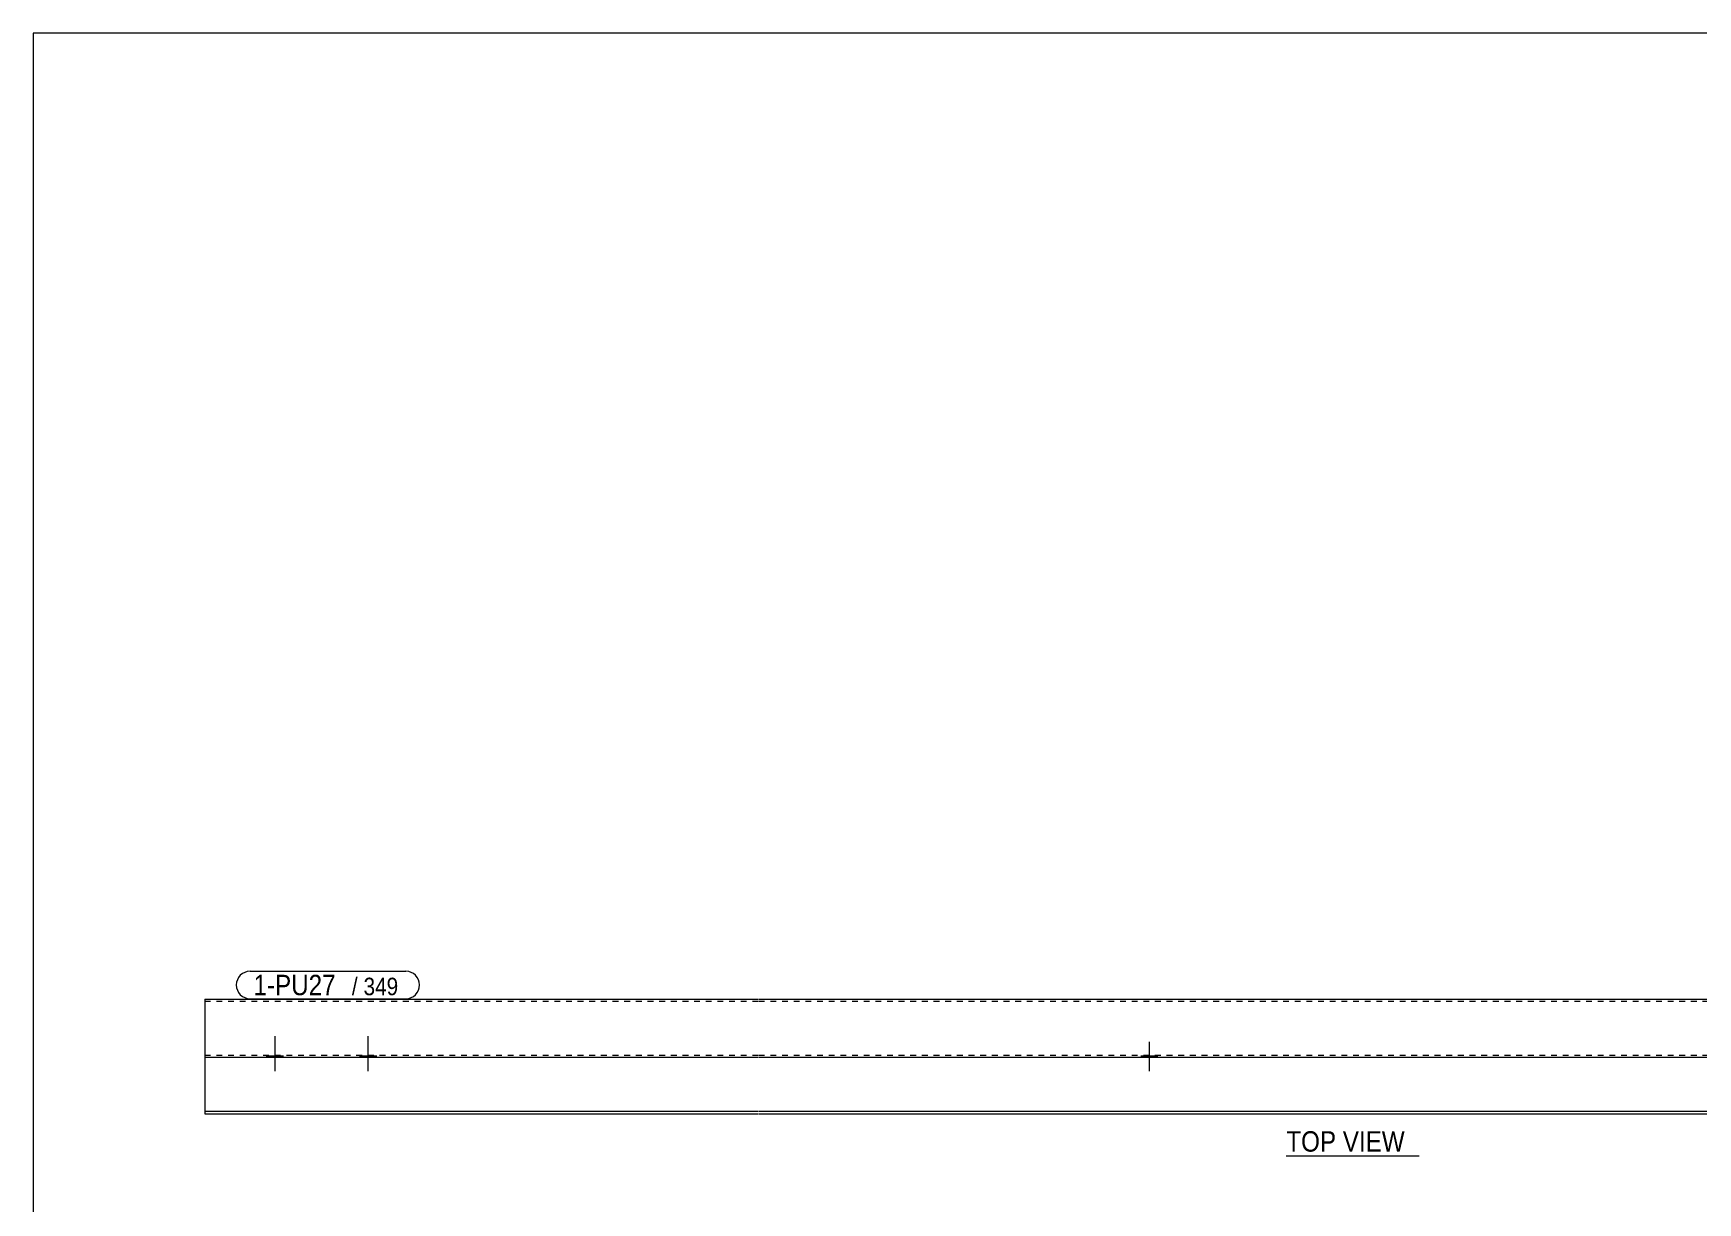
# Model space of a CAD drawing. Header units: millimetres. Extents: x 2 to 579, y 1 to 405.
# Drawn here: x 5 to 290.7, y 204.3 to 405 of the extents above; entities that cross this region are included whole.
import ezdxf

# ---------------------------------------------------------------- set-up
doc = ezdxf.new("R2010")
doc.units = ezdxf.units.MM
doc.linetypes.add('XKITLINE00', pattern=[0])
doc.linetypes.add('XKITLINE01', pattern=[4, 1, -1, 1, -1])
for name, color, linetype, lineweight in [('Bolt', 3, 'Continuous', 0), ('DrawingSheet', 5, 'Continuous', 0), ('OtherObjectType', 7, 'Continuous', 0), ('Part', 2, 'Continuous', 0), ('PartMark', 7, 'Continuous', 0)]:
    doc.layers.add(name, color=color, linetype=linetype, lineweight=lineweight)
doc.styles.add('ARIAL', font='ARIAL.TTF')

# ---------------------------------------------------------------- blocks, each defined once
blk = doc.blocks.new('*A6')
at = {"layer": 'Bolt'}
for points in [[(195.14, 229.25), (195.14, 229.61), (197.94, 229.61), (197.94, 229.25)], [(195.14, 229.25), (195.14, 229.61), (197.94, 229.61), (197.94, 229.25)], [(419.14, 229.25), (419.14, 229.61), (421.94, 229.61), (421.94, 229.25)], [(419.14, 229.25), (419.14, 229.61), (421.94, 229.61), (421.94, 229.25)]]:
    blk.add_hatch(color=3, dxfattribs=at).paths.add_polyline_path(points, flags=17)
at = {"layer": 'Bolt', "color": 3, "linetype": 'XKITLINE00', "lineweight": 0}
for p, q in [((196.54, 231.93), (196.54, 226.93)), ((196.54, 231.93), (196.54, 226.93)), ((420.54, 231.93), (420.54, 226.93)), ((420.54, 231.93), (420.54, 226.93)), ((195.14, 229.61), (195.14, 229.25)), ((195.14, 229.61), (195.14, 229.25)), ((197.94, 229.61), (197.94, 229.25)), ((197.94, 229.61), (197.94, 229.25)), ((419.14, 229.61), (419.14, 229.25)), ((419.14, 229.61), (419.14, 229.25)), ((421.94, 229.61), (421.94, 229.25)), ((421.94, 229.61), (421.94, 229.25))]:
    blk.add_line(p, q, dxfattribs=at)
blk = doc.blocks.new('*A7')
at = {"layer": 'Bolt'}
for points in [[(45.05, 229.25), (45.05, 229.61), (47.85, 229.61), (47.85, 229.25)], [(45.05, 229.25), (45.05, 229.61), (47.85, 229.61), (47.85, 229.25)], [(61.05, 229.25), (61.05, 229.61), (63.85, 229.61), (63.85, 229.25)], [(61.05, 229.25), (61.05, 229.61), (63.85, 229.61), (63.85, 229.25)]]:
    blk.add_hatch(color=3, dxfattribs=at).paths.add_polyline_path(points, flags=17)
at = {"layer": 'Bolt', "color": 3, "linetype": 'XKITLINE00', "lineweight": 0}
for p, q in [((46.45, 232.93), (46.45, 226.93)), ((46.45, 232.93), (46.45, 226.93)), ((62.45, 232.93), (62.45, 226.93)), ((62.45, 232.93), (62.45, 226.93)), ((45.05, 229.61), (45.05, 229.25)), ((45.05, 229.61), (45.05, 229.25)), ((47.85, 229.61), (47.85, 229.25)), ((47.85, 229.61), (47.85, 229.25)), ((61.05, 229.61), (61.05, 229.25)), ((61.05, 229.61), (61.05, 229.25)), ((63.85, 229.61), (63.85, 229.25)), ((63.85, 229.61), (63.85, 229.25))]:
    blk.add_line(p, q, dxfattribs=at)
blk = doc.blocks.new('*A8')
at = {"layer": 'Part', "color": 2, "linetype": 'XKITLINE00', "lineweight": 0}
for p, q in [((34.45, 239.25), (34.45, 229.25)), ((34.45, 239.25), (129.44, 239.25)), ((129.54, 239.25), (428.54, 239.25)), ((34.45, 229.25), (34.45, 219.61)), ((129.44, 229.25), (34.45, 229.25)), ((428.54, 229.25), (129.54, 229.25)), ((129.44, 219.97), (34.45, 219.97)), ((34.45, 219.61), (129.44, 219.61)), ((428.54, 219.97), (129.54, 219.97)), ((129.54, 219.61), (428.54, 219.61))]:
    blk.add_line(p, q, dxfattribs=at)
at = {"layer": 'Part', "color": 7, "linetype": 'XKITLINE01', "lineweight": 0}
for p, q in [((129.44, 238.89), (34.45, 238.89)), ((428.54, 238.89), (129.54, 238.89)), ((129.44, 229.61), (34.45, 229.61)), ((428.54, 229.61), (129.54, 229.61))]:
    blk.add_line(p, q, dxfattribs=at)
blk = doc.blocks.new('*A9')
at = {"layer": 'DrawingSheet', "color": 5, "linetype": 'XKITLINE00', "lineweight": 0}
for p, q in [((579, 405), (5, 405)), ((5, 405), (5, 5))]:
    blk.add_line(p, q, dxfattribs=at)
blk = doc.blocks.new('*A33')
at = {"layer": 'PartMark', "color": 7, "linetype": 'XKITLINE00', "lineweight": 0}
for p, q in [((42.2, 244.05), (68.96, 244.05)), ((42.2, 239.35), (68.96, 239.35))]:
    blk.add_line(p, q, dxfattribs=at)
for centre, start, end in [((42.2, 241.7), 90, 270), ((68.96, 241.7), 270, 90)]:
    blk.add_arc(centre, 2.35, start, end, dxfattribs=at)
at = {"layer": 'PartMark', "color": 1, "style": 'ARIAL', "width": 0.85}
blk.add_text('1-PU27', height=3.5, dxfattribs=at).set_placement((42.8, 239.95))
at = {"layer": 'PartMark', "color": 3, "style": 'ARIAL', "width": 0.85}
for s, p in [('/', (59.68, 239.95)), ('349', (61.69, 239.95))]:
    blk.add_text(s, height=3, dxfattribs=at).set_placement(p)
blk = doc.blocks.new('*A34')
at = {"layer": 'OtherObjectType', "color": 7, "linetype": 'XKITLINE00', "lineweight": 0}
blk.add_line((220.08, 212.36), (242.9, 212.36), dxfattribs=at)
at = {"layer": 'OtherObjectType', "color": 7, "style": 'ARIAL', "width": 0.85}
blk.add_text('TOP VIEW', height=3.5, dxfattribs=at).set_placement((220.08, 213.11))

msp = doc.modelspace()

# ---------------------------------------------------------------- block references
at = {"lineweight": 0}
for name in ['*A9', '*A33', '*A7', '*A6', '*A34']:
    msp.add_blockref(name, (0, 0), dxfattribs=at)
at = {"layer": 'Part', "lineweight": 0}
msp.add_blockref('*A8', (0, 0), dxfattribs=at)

doc.saveas('drawing.dxf')
